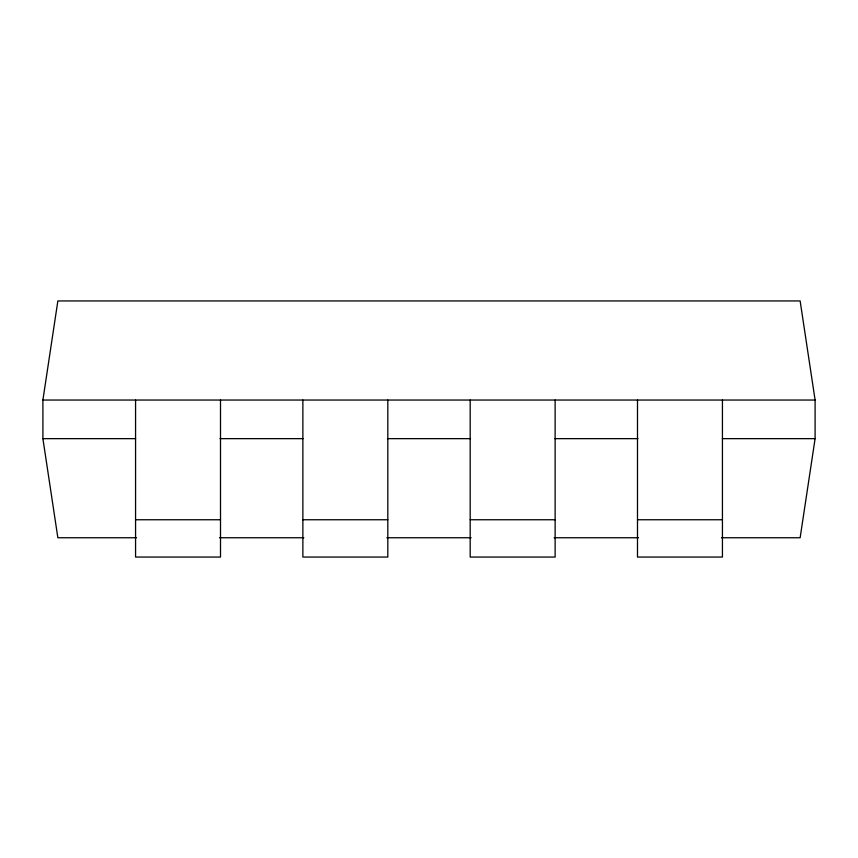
<?xml version="1.0" encoding="UTF-8"?>
<svg xmlns="http://www.w3.org/2000/svg" width="858" height="858" viewBox="0 0 858 858"><rect width="100%" height="100%" fill="white"/><g stroke="black" fill="none" stroke-linecap="round" stroke-linejoin="round"><path stroke-width="1.29" d="M136.54 537.751L57.861 537.751L42.9 438.653L42.9 400.043L57.861 300.944L800.139 300.944L815.1 400.043L815.1 438.653L800.139 537.751L721.46 537.751M42.9 400.043L815.1 400.043M42.9 438.653L135.618 438.653M220.013 438.653L303.078 438.653M387.473 438.653L470.527 438.653M554.922 438.653L637.987 438.653M722.382 438.653L815.1 438.653M135.564 519.755L220.506 519.755M302.874 519.755L387.816 519.755M470.184 519.755L555.126 519.755M637.494 519.755L722.436 519.755M219.53 537.751L303.85 537.751M386.84 537.751L471.16 537.751M554.15 537.751L638.47 537.751M722.436 400.043L722.436 557.057L637.494 557.057L637.494 400.043M555.126 400.043L555.126 557.057L470.184 557.057L470.184 400.043M387.816 400.043L387.816 557.057L302.874 557.057L302.874 400.043M220.506 400.043L220.506 557.057L135.564 557.057L135.564 400.043"/></g></svg>
